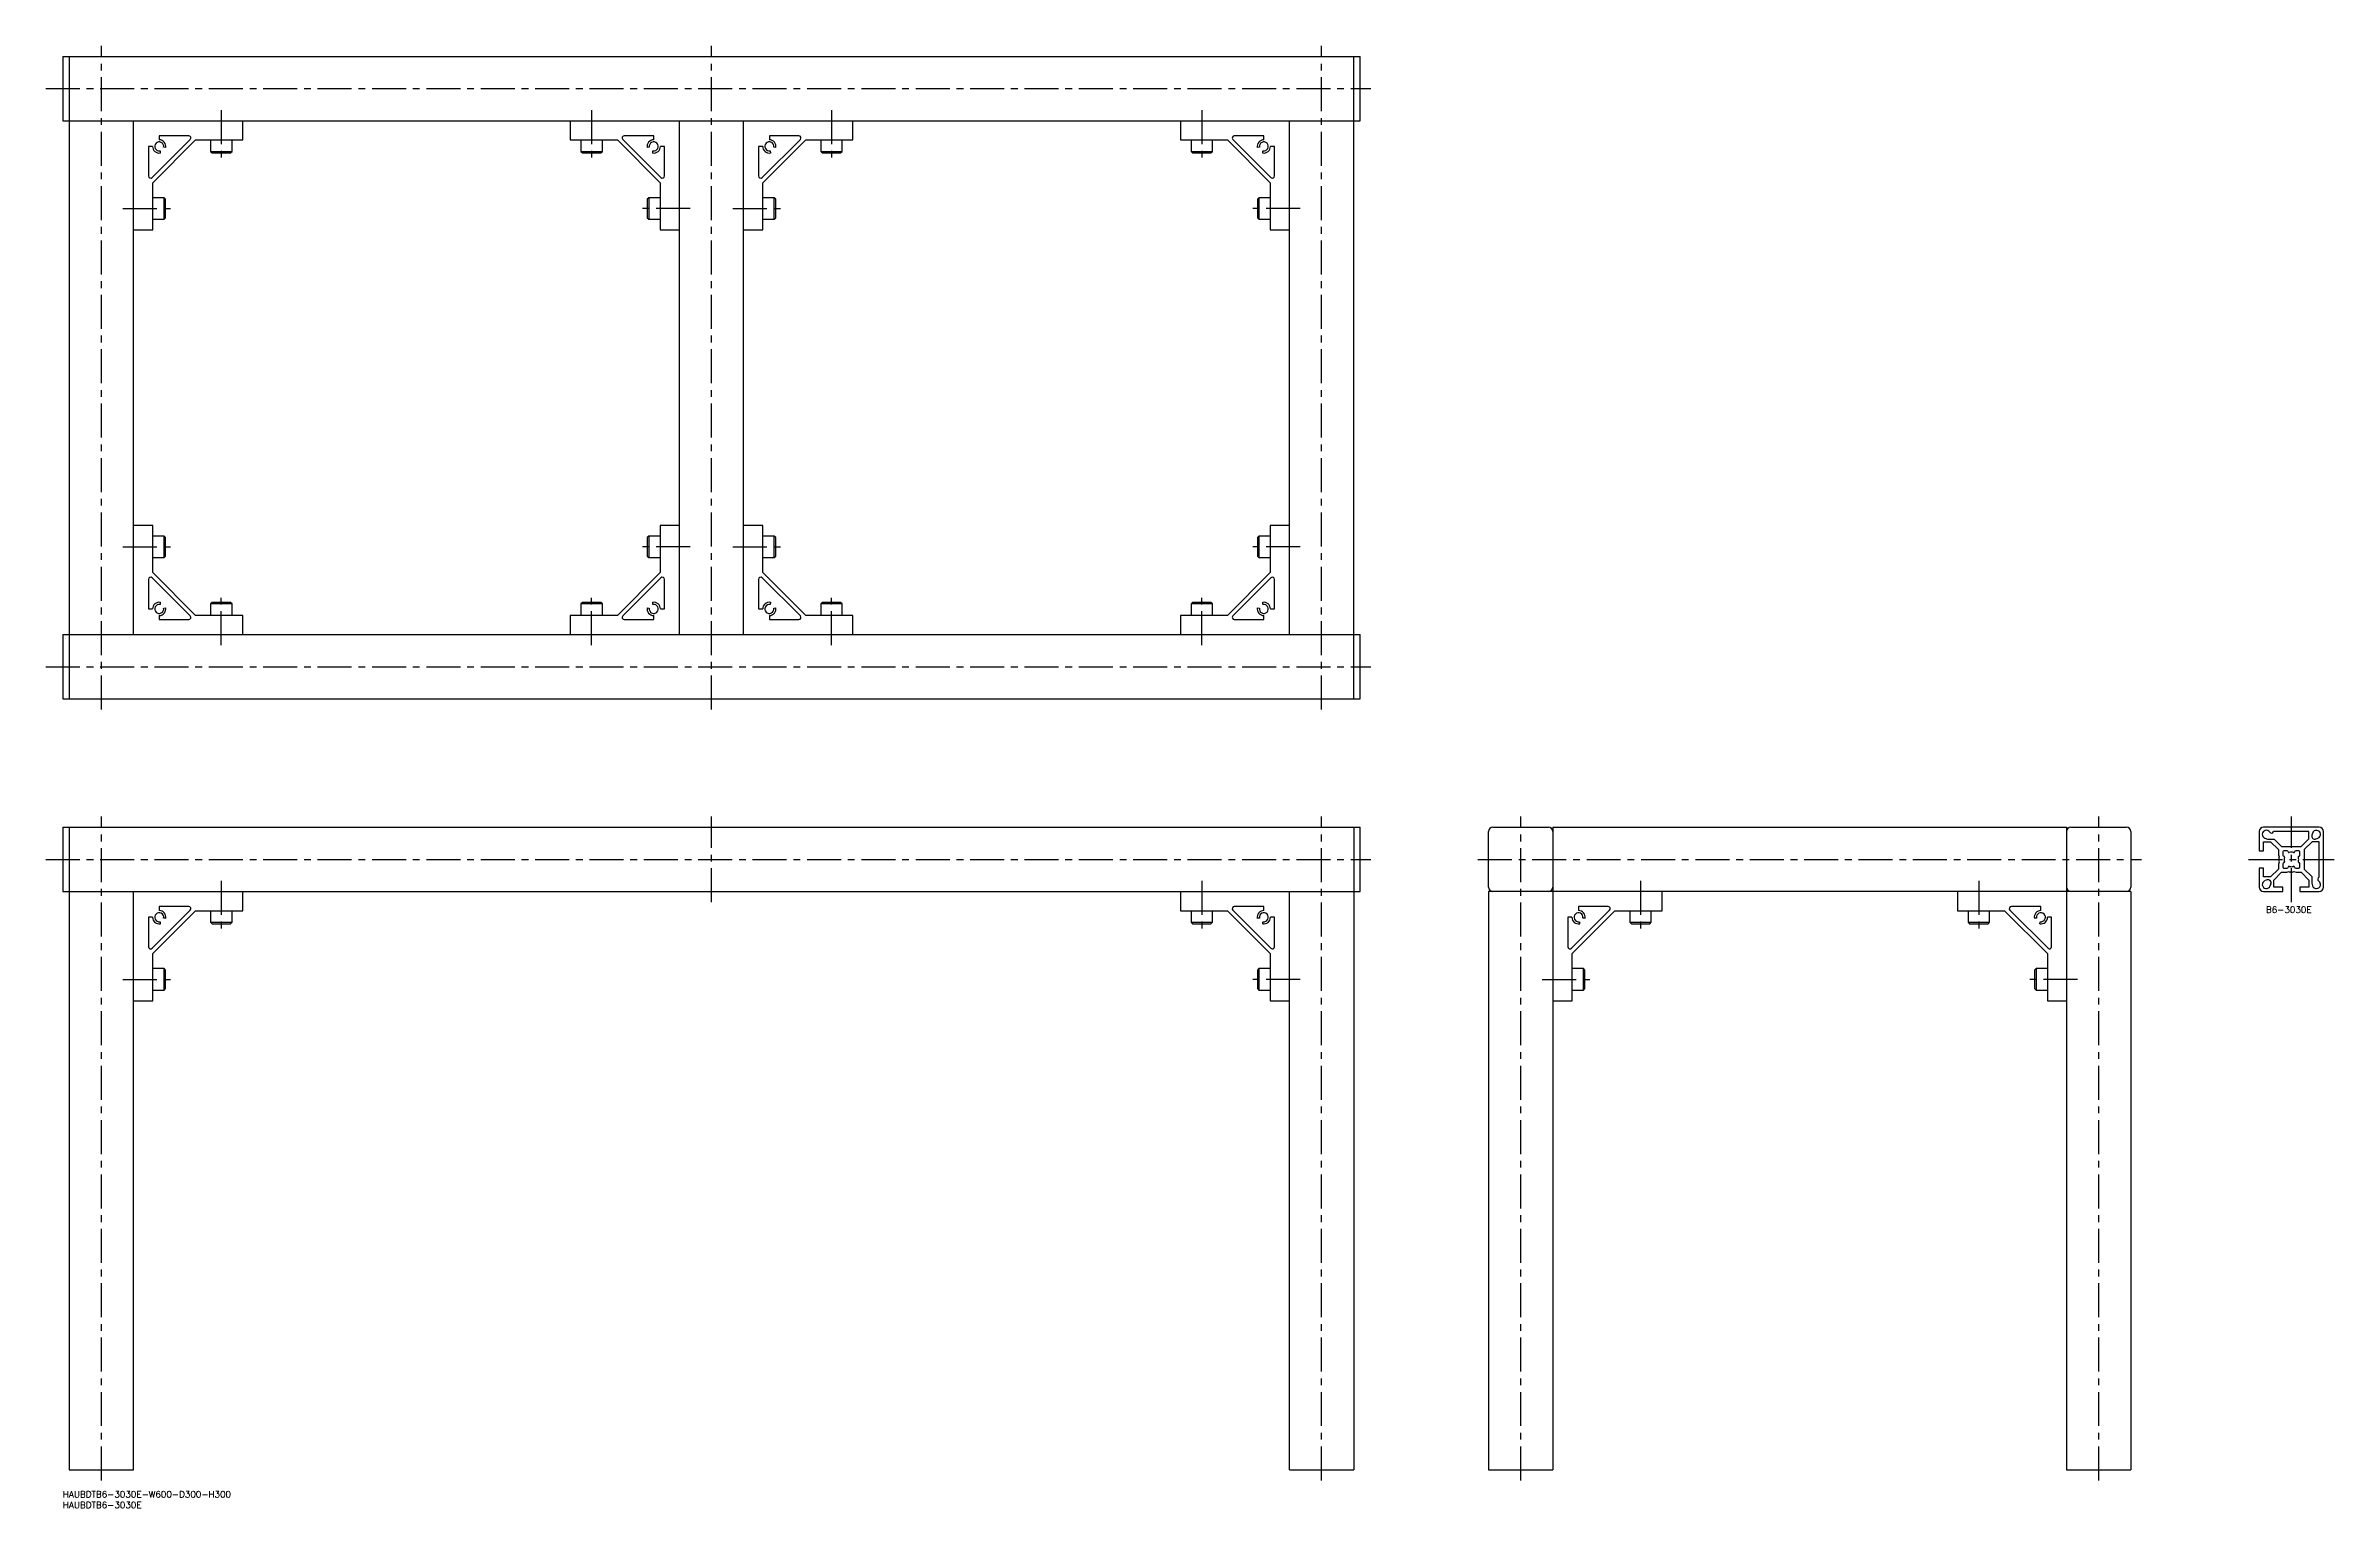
# Model space of a CAD drawing. Extents: x -8 to 1061, y -8 to 675.
import ezdxf

# ---------------------------------------------------------------- set-up
doc = ezdxf.new("R2010")
doc.units = 0
doc.header["$LTSCALE"] = 0.5
doc.linetypes.add('CENTER', pattern=[50.8, 31.75, -6.35, 6.35, -6.35])
for name, color, linetype in [('MSM_CENTER', 1, 'CENTER'), ('MSM_CONTINUOUS', 7, 'CONTINUOUS'), ('MSM_PART_NUMBER', 7, 'CONTINUOUS')]:
    doc.layers.add(name, color=color, linetype=linetype)
doc.styles.get("Standard").update_dxf_attribs({"font": 'txt.shx', "height": 3, "bigfont": 'bigfont.shx'})

# ---------------------------------------------------------------- blocks, each defined once
blk = doc.blocks.new('*U8')
at = {"layer": 'MSM_PART_NUMBER'}
blk.add_text('HAUBDTB6-3030E-W600-D300-H300', height=3, dxfattribs=at).set_placement((0, -3))
blk = doc.blocks.new('*U9')
at = {"layer": 'MSM_PART_NUMBER'}
blk.add_text('HAUBDTB6-3030E', height=3, dxfattribs=at).set_placement((0, -8))
blk = doc.blocks.new('*U10')
at = {"layer": 'MSM_PART_NUMBER'}
blk.add_text('B6-3030E', height=3, dxfattribs=at).set_placement((1029.1, 270))

msp = doc.modelspace()

# ---------------------------------------------------------------- linework, layer by layer
at = {"layer": 'MSM_CENTER'}
for p, q in [((18, 365), (18, 675)), ((303, 365), (303, 675)), ((588, 365), (588, 675)), ((-8, 655), (611, 655)), ((74, 645), (74, 620)), ((247, 645), (247, 620)), ((359, 645), (359, 620)), ((532, 645), (532, 620)), ((28, 599), (53, 599)), ((293, 599), (268, 599)), ((313, 599), (338, 599)), ((578, 599), (553, 599)), ((28, 441), (53, 441)), ((293, 441), (268, 441)), ((313, 441), (338, 441)), ((578, 441), (553, 441)), ((74, 395), (74, 420)), ((247, 395), (247, 420)), ((359, 395), (359, 420)), ((532, 395), (532, 420)), ((-8, 385), (611, 385)), ((18, 5), (18, 315)), ((303, 275), (303, 315)), ((588, 5), (588, 315)), ((681, 5), (681, 315)), ((951, 5), (951, 315)), ((1041, 275), (1041, 315)), ((-8, 295), (611, 295)), ((661, 295), (971, 295)), ((1021, 295), (1061, 295)), ((74, 285), (74, 260)), ((532, 285), (532, 260)), ((737, 285), (737, 260)), ((895, 285), (895, 260)), ((28, 239), (53, 239)), ((578, 239), (553, 239)), ((691, 239), (716, 239)), ((941, 239), (916, 239))]:
    msp.add_line(p, q, dxfattribs=at)
at = {"layer": 'MSM_CONTINUOUS'}
for p, q in [((0, 670), (606, 670)), ((0, 670), (0, 640)), ((3, 670), (3, 370)), ((603, 370), (603, 670)), ((606, 640), (606, 670)), ((0, 640), (606, 640)), ((33, 400), (33, 640)), ((41.7, 613.5), (59.5, 631.3)), ((42, 611), (62, 631)), ((45, 633), (45, 631.1)), ((58.8, 633), (45, 633)), ((62, 631), (84, 631)), ((69, 631), (69, 625.7)), ((79, 625.7), (79, 631)), ((84, 631), (84, 640)), ((237, 640), (237, 631)), ((237, 631), (259, 631)), ((242, 631), (242, 625.7)), ((252, 625.7), (252, 631)), ((259, 631), (279, 611)), ((261.5, 631.3), (279.3, 613.5)), ((276, 633), (262.2, 633)), ((276, 631.1), (276, 633)), ((288, 400), (288, 640)), ((318, 400), (318, 640)), ((326.7, 613.5), (344.5, 631.3)), ((327, 611), (347, 631)), ((330, 633), (330, 631.1)), ((343.8, 633), (330, 633)), ((347, 631), (369, 631)), ((354, 631), (354, 625.7)), ((364, 625.7), (364, 631)), ((369, 631), (369, 640)), ((522, 640), (522, 631)), ((522, 631), (544, 631)), ((527, 631), (527, 625.7)), ((537, 625.7), (537, 631)), ((544, 631), (564, 611)), ((546.5, 631.3), (564.3, 613.5)), ((561, 633), (547.2, 633)), ((561, 631.1), (561, 633)), ((573, 400), (573, 640)), ((40, 628), (40, 614.2)), ((41.9, 628), (40, 628)), ((45.4, 625.9), (45.5, 624.9)), ((48.1, 627.5), (47.1, 627.6)), ((69, 625.7), (69.7, 625)), ((69, 625.7), (79, 625.7)), ((69.7, 625), (78.3, 625)), ((78.3, 625), (79, 625.7)), ((242, 625.7), (242.7, 625)), ((242, 625.7), (252, 625.7)), ((242.7, 625), (251.3, 625)), ((251.3, 625), (252, 625.7)), ((273.9, 627.6), (272.9, 627.5)), ((275.5, 624.9), (275.6, 625.9)), ((281, 628), (279.1, 628)), ((281, 614.2), (281, 628)), ((325, 628), (325, 614.2)), ((326.9, 628), (325, 628)), ((330.4, 625.9), (330.5, 624.9)), ((333.1, 627.5), (332.1, 627.6)), ((354, 625.7), (354.7, 625)), ((354, 625.7), (364, 625.7)), ((354.7, 625), (363.3, 625)), ((363.3, 625), (364, 625.7)), ((527, 625.7), (527.7, 625)), ((527, 625.7), (537, 625.7)), ((527.7, 625), (536.3, 625)), ((536.3, 625), (537, 625.7)), ((558.9, 627.6), (557.9, 627.5)), ((560.5, 624.9), (560.6, 625.9)), ((566, 628), (564.1, 628)), ((566, 614.2), (566, 628)), ((42, 589), (42, 611)), ((279, 611), (279, 589)), ((327, 589), (327, 611)), ((564, 611), (564, 589)), ((47.3, 604), (42, 604)), ((48, 603.3), (47.3, 604)), ((47.3, 594), (47.3, 604)), ((48, 594.7), (48, 603.3)), ((273.7, 604), (273, 603.3)), ((273, 603.3), (273, 594.7)), ((279, 604), (273.7, 604)), ((273.7, 604), (273.7, 594)), ((332.3, 604), (327, 604)), ((333, 603.3), (332.3, 604)), ((332.3, 594), (332.3, 604)), ((333, 594.7), (333, 603.3)), ((558.7, 604), (558, 603.3)), ((558, 603.3), (558, 594.7)), ((564, 604), (558.7, 604)), ((558.7, 604), (558.7, 594)), ((33, 589), (42, 589)), ((42, 594), (47.3, 594)), ((47.3, 594), (48, 594.7)), ((273, 594.7), (273.7, 594)), ((273.7, 594), (279, 594)), ((279, 589), (288, 589)), ((318, 589), (327, 589)), ((327, 594), (332.3, 594)), ((332.3, 594), (333, 594.7)), ((558, 594.7), (558.7, 594)), ((558.7, 594), (564, 594)), ((564, 589), (573, 589)), ((42, 451), (33, 451)), ((42, 429), (42, 451)), ((279, 451), (279, 429)), ((288, 451), (279, 451)), ((327, 451), (318, 451)), ((327, 429), (327, 451)), ((564, 451), (564, 429)), ((573, 451), (564, 451)), ((47.3, 446), (42, 446)), ((48, 445.3), (47.3, 446)), ((47.3, 436), (47.3, 446)), ((48, 436.7), (48, 445.3)), ((273.7, 446), (273, 445.3)), ((273, 445.3), (273, 436.7)), ((279, 446), (273.7, 446)), ((273.7, 446), (273.7, 436)), ((332.3, 446), (327, 446)), ((333, 445.3), (332.3, 446)), ((332.3, 436), (332.3, 446)), ((333, 436.7), (333, 445.3)), ((558.7, 446), (558, 445.3)), ((558, 445.3), (558, 436.7)), ((564, 446), (558.7, 446)), ((558.7, 446), (558.7, 436)), ((42, 436), (47.3, 436)), ((62, 409), (42, 429)), ((47.3, 436), (48, 436.7)), ((279, 429), (259, 409)), ((273, 436.7), (273.7, 436)), ((273.7, 436), (279, 436)), ((327, 436), (332.3, 436)), ((347, 409), (327, 429)), ((332.3, 436), (333, 436.7)), ((564, 429), (544, 409)), ((558, 436.7), (558.7, 436)), ((558.7, 436), (564, 436)), ((40, 425.8), (40, 412)), ((59.5, 408.7), (41.7, 426.5)), ((279.3, 426.5), (261.5, 408.7)), ((281, 412), (281, 425.8)), ((325, 425.8), (325, 412)), ((344.5, 408.7), (326.7, 426.5)), ((564.3, 426.5), (546.5, 408.7)), ((566, 412), (566, 425.8)), ((40, 412), (41.9, 412)), ((45, 408.9), (45, 407)), ((45, 407), (58.8, 407)), ((45.5, 415.1), (45.4, 414.1)), ((47.1, 412.4), (48.1, 412.5)), ((84, 409), (62, 409)), ((69.7, 415), (69, 414.3)), ((69, 414.3), (69, 409)), ((79, 414.3), (69, 414.3)), ((78.3, 415), (69.7, 415)), ((79, 414.3), (78.3, 415)), ((79, 409), (79, 414.3)), ((84, 400), (84, 409)), ((237, 409), (237, 400)), ((259, 409), (237, 409)), ((242.7, 415), (242, 414.3)), ((242, 414.3), (242, 409)), ((252, 414.3), (242, 414.3)), ((251.3, 415), (242.7, 415)), ((252, 414.3), (251.3, 415)), ((252, 409), (252, 414.3)), ((262.2, 407), (276, 407)), ((272.9, 412.5), (273.9, 412.4)), ((275.6, 414.1), (275.5, 415.1)), ((276, 407), (276, 408.9)), ((279.1, 412), (281, 412)), ((325, 412), (326.9, 412)), ((330, 408.9), (330, 407)), ((330, 407), (343.8, 407)), ((330.5, 415.1), (330.4, 414.1)), ((332.1, 412.4), (333.1, 412.5)), ((369, 409), (347, 409)), ((354.7, 415), (354, 414.3)), ((354, 414.3), (354, 409)), ((364, 414.3), (354, 414.3)), ((363.3, 415), (354.7, 415)), ((364, 414.3), (363.3, 415)), ((364, 409), (364, 414.3)), ((369, 400), (369, 409)), ((522, 409), (522, 400)), ((544, 409), (522, 409)), ((527.7, 415), (527, 414.3)), ((527, 414.3), (527, 409)), ((537, 414.3), (527, 414.3)), ((536.3, 415), (527.7, 415)), ((537, 414.3), (536.3, 415)), ((537, 409), (537, 414.3)), ((547.2, 407), (561, 407)), ((557.9, 412.5), (558.9, 412.4)), ((560.6, 414.1), (560.5, 415.1)), ((561, 407), (561, 408.9)), ((564.1, 412), (566, 412)), ((0, 400), (606, 400)), ((0, 400), (0, 370)), ((606, 370), (606, 400)), ((0, 370), (606, 370)), ((0, 310), (606, 310)), ((0, 310), (0, 280)), ((3, 310), (3, 10)), ((603, 310), (603, 10)), ((606, 280), (606, 310)), ((666, 282), (666, 308)), ((668, 310), (694, 310)), ((696, 310), (696, 10)), ((696, 310), (936, 310)), ((936, 310), (936, 10)), ((938, 310), (964, 310)), ((966, 308), (966, 282)), ((1026, 308), (1026, 299)), ((1054, 310), (1028, 310)), ((1028, 299), (1028, 303.2)), ((1028, 303.2), (1031.3, 303.2)), ((1028.6, 304.9), (1029.9, 304.5)), ((1029.9, 304.5), (1033, 304.5)), ((1031.3, 303.2), (1035, 299.6)), ((1049.2, 308), (1032.6, 308)), ((1033, 304.5), (1036.4, 301)), ((1035, 299.6), (1035, 297.2)), ((1036.4, 301), (1045.6, 301)), ((1045.6, 301), (1049.2, 304.7)), ((1050.7, 303.2), (1047, 299.6)), ((1047, 299.6), (1047, 290.4)), ((1049.2, 304.7), (1049.2, 308)), ((1050.9, 307.3), (1050.5, 306.3)), ((1054, 303.2), (1050.7, 303.2)), ((1052.3, 304.5), (1053.3, 304.9)), ((1054, 286.6), (1054, 303.2)), ((1056, 282), (1056, 308)), ((1026, 299), (1028, 299)), ((1028, 291), (1026, 291)), ((1026, 291), (1026, 282)), ((1028, 286.8), (1028, 291)), ((1035, 290.4), (1031.3, 286.8)), ((1032.8, 285.3), (1036.4, 289)), ((1035, 297.2), (1035.3, 296.2)), ((1035.3, 293.8), (1035, 292.8)), ((1035, 292.8), (1035, 290.4)), ((1035.3, 296.2), (1035.1, 295.8)), ((1035.1, 295.3), (1035.3, 295)), ((1035.3, 295), (1035.1, 294.7)), ((1035.1, 294.2), (1035.3, 293.8)), ((1036.4, 289), (1038.8, 289)), ((1037, 298.5), (1037, 297)), ((1037, 293), (1037, 291.5)), ((1039, 299), (1037.5, 299)), ((1037.5, 291), (1039, 291)), ((1038.8, 289), (1039.8, 289.3)), ((1039.8, 289.3), (1040.2, 289.1)), ((1040.7, 289.1), (1041, 289.3)), ((1041, 289.3), (1041.3, 289.1)), ((1041.8, 289.1), (1042.2, 289.3)), ((1042.2, 289.3), (1043.2, 289)), ((1044.5, 299), (1043, 299)), ((1043, 291), (1044.5, 291)), ((1043.2, 289), (1045.6, 289)), ((1045, 297), (1045, 298.5)), ((1045, 291.5), (1045, 293)), ((1045.6, 289), (1049.2, 285.3)), ((1047, 290.4), (1050.5, 287)), ((0, 280), (606, 280)), ((33, 10), (33, 280)), ((84, 271), (84, 280)), ((522, 280), (522, 271)), ((573, 10), (573, 280)), ((966, 280), (666, 280)), ((666, 280), (666, 10)), ((747, 271), (747, 280)), ((885, 280), (885, 271)), ((966, 280), (966, 10)), ((1031.3, 286.8), (1028, 286.8)), ((1028, 280), (1037, 280)), ((1029.7, 285.5), (1028.7, 285.1)), ((1031.1, 282.7), (1031.5, 283.7)), ((1032.8, 282), (1032.8, 285.3)), ((1037, 282), (1032.8, 282)), ((1037, 280), (1037, 282)), ((1049.2, 282), (1045, 282)), ((1045, 282), (1045, 280)), ((1045, 280), (1054, 280)), ((1049.2, 285.3), (1049.2, 282)), ((1050.5, 287), (1050.5, 283.9)), ((1050.5, 283.9), (1050.9, 282.6)), ((40, 268), (40, 254.2)), ((41.9, 268), (40, 268)), ((41.7, 253.5), (59.5, 271.3)), ((42, 251), (62, 271)), ((45, 273), (45, 271.1)), ((58.8, 273), (45, 273)), ((48.1, 267.5), (47.1, 267.6)), ((62, 271), (84, 271)), ((69, 271), (69, 265.7)), ((79, 265.7), (79, 271)), ((522, 271), (544, 271)), ((527, 271), (527, 265.7)), ((537, 265.7), (537, 271)), ((544, 271), (564, 251)), ((546.5, 271.3), (564.3, 253.5)), ((561, 273), (547.2, 273)), ((558.9, 267.6), (557.9, 267.5)), ((561, 271.1), (561, 273)), ((566, 268), (564.1, 268)), ((566, 254.2), (566, 268)), ((703, 268), (703, 254.2)), ((704.9, 268), (703, 268)), ((704.7, 253.5), (722.5, 271.3)), ((705, 251), (725, 271)), ((708, 273), (708, 271.1)), ((721.8, 273), (708, 273)), ((711.1, 267.5), (710.1, 267.6)), ((725, 271), (747, 271)), ((732, 271), (732, 265.7)), ((742, 265.7), (742, 271)), ((885, 271), (907, 271)), ((890, 271), (890, 265.7)), ((900, 265.7), (900, 271)), ((907, 271), (927, 251)), ((909.5, 271.3), (927.3, 253.5)), ((924, 273), (910.2, 273)), ((921.9, 267.6), (920.9, 267.5)), ((924, 271.1), (924, 273)), ((929, 268), (927.1, 268)), ((929, 254.2), (929, 268)), ((45.4, 265.9), (45.5, 264.9)), ((69, 265.7), (69.7, 265)), ((69, 265.7), (79, 265.7)), ((69.7, 265), (78.3, 265)), ((78.3, 265), (79, 265.7)), ((527, 265.7), (527.7, 265)), ((527, 265.7), (537, 265.7)), ((527.7, 265), (536.3, 265)), ((536.3, 265), (537, 265.7)), ((560.5, 264.9), (560.6, 265.9)), ((708.4, 265.9), (708.5, 264.9)), ((732, 265.7), (732.7, 265)), ((732, 265.7), (742, 265.7)), ((732.7, 265), (741.3, 265)), ((741.3, 265), (742, 265.7)), ((890, 265.7), (890.7, 265)), ((890, 265.7), (900, 265.7)), ((890.7, 265), (899.3, 265)), ((899.3, 265), (900, 265.7)), ((923.5, 264.9), (923.6, 265.9)), ((42, 229), (42, 251)), ((564, 251), (564, 229)), ((705, 229), (705, 251)), ((927, 251), (927, 229)), ((47.3, 244), (42, 244)), ((48, 243.3), (47.3, 244)), ((47.3, 234), (47.3, 244)), ((48, 234.7), (48, 243.3)), ((558.7, 244), (558, 243.3)), ((558, 243.3), (558, 234.7)), ((564, 244), (558.7, 244)), ((558.7, 244), (558.7, 234)), ((710.3, 244), (705, 244)), ((711, 243.3), (710.3, 244)), ((710.3, 234), (710.3, 244)), ((711, 234.7), (711, 243.3)), ((921.7, 244), (921, 243.3)), ((921, 243.3), (921, 234.7)), ((927, 244), (921.7, 244)), ((921.7, 244), (921.7, 234)), ((33, 229), (42, 229)), ((42, 234), (47.3, 234)), ((47.3, 234), (48, 234.7)), ((558, 234.7), (558.7, 234)), ((558.7, 234), (564, 234)), ((564, 229), (573, 229)), ((696, 229), (705, 229)), ((705, 234), (710.3, 234)), ((710.3, 234), (711, 234.7)), ((921, 234.7), (921.7, 234)), ((921.7, 234), (927, 234)), ((927, 229), (936, 229)), ((3, 10), (33, 10)), ((573, 10), (603, 10)), ((666, 10), (696, 10)), ((936, 10), (966, 10))]:
    msp.add_line(p, q, dxfattribs=at)
for centre, radius, start, end in [((45, 628), 3.1, 350, 90), ((58.8, 632), 1, 315, 90), ((262.2, 632), 1, 90, 225), ((276, 628), 3.1, 90, 190), ((330, 628), 3.1, 350, 90), ((343.8, 632), 1, 315, 90), ((547.2, 632), 1, 90, 225), ((561, 628), 3.1, 90, 190), ((45, 628), 3.1, 180, 280), ((45, 628), 2.1, 350, 280), ((276, 628), 2.1, 260, 190), ((276, 628), 3.1, 260, 0), ((330, 628), 3.1, 180, 280), ((330, 628), 2.1, 350, 280), ((561, 628), 2.1, 260, 190), ((561, 628), 3.1, 260, 0), ((41, 614.2), 1, 180, 315), ((280, 614.2), 1, 225, 0), ((326, 614.2), 1, 180, 315), ((565, 614.2), 1, 225, 0), ((41, 425.8), 1, 45, 180), ((280, 425.8), 1, 0, 135), ((326, 425.8), 1, 45, 180), ((565, 425.8), 1, 0, 135), ((45, 412), 3.1, 80, 180), ((45, 412), 2.1, 80, 10), ((45, 412), 3.1, 270, 10), ((58.8, 408), 1, 270, 45), ((262.2, 408), 1, 135, 270), ((276, 412), 3.1, 170, 270), ((276, 412), 2.1, 170, 100), ((276, 412), 3.1, 0, 100), ((330, 412), 3.1, 80, 180), ((330, 412), 2.1, 80, 10), ((330, 412), 3.1, 270, 10), ((343.8, 408), 1, 270, 45), ((547.2, 408), 1, 135, 270), ((561, 412), 3.1, 170, 270), ((561, 412), 2.1, 170, 100), ((561, 412), 3.1, 0, 100), ((668, 308), 2, 90, 180), ((694, 308), 2, 0, 90), ((938, 308), 2, 90, 180), ((964, 308), 2, 0, 90), ((1028, 308), 2, 90, 180), ((1029.3, 306.7), 1.9, 34.1484, 249.611), ((1031.7, 308.3), 1, 214.1484, 340.8597), ((1051.9, 305.9), 1.4, 160, 290), ((1052.7, 306.7), 1.9, 290.0001, 159.9999), ((1054, 308), 2, 0, 90), ((1035.6, 295.5), 0.5, 156.206, 210), ((1035.6, 294.5), 0.5, 150, 203.794), ((1037.5, 298.5), 0.5, 90, 180), ((1037.5, 297), 0.5, 180, 261.4216), ((1037.5, 293), 0.5, 98.5784, 180), ((1037.5, 291.5), 0.5, 180, 270), ((1037.4, 296.1), 0.4, 343.0149, 81.4216), ((1037.4, 293.9), 0.4, 278.5784, 16.9851), ((1041, 295), 3.4, 163.0149, 196.9851), ((1039, 298.5), 0.5, 8.5784, 90), ((1039, 291.5), 0.5, 270, 351.4216), ((1039.9, 298.6), 0.4, 188.5784, 286.9851), ((1039.9, 291.4), 0.4, 73.0149, 171.4216), ((1041, 295), 3.4, 73.0149, 106.9851), ((1041, 295), 3.4, 253.0149, 286.9851), ((1040.5, 289.6), 0.5, 246.206, 300), ((1041.5, 289.6), 0.5, 240, 293.794), ((1042.1, 298.6), 0.4, 253.0149, 351.4216), ((1042.1, 291.4), 0.4, 8.5784, 106.9851), ((1043, 298.5), 0.5, 90, 171.4216), ((1043, 291.5), 0.5, 188.5784, 270), ((1044.6, 296.1), 0.4, 98.5784, 196.9851), ((1044.6, 293.9), 0.4, 163.0149, 261.4216), ((1041, 295), 3.4, 343.0149, 16.9851), ((1044.5, 298.5), 0.5, 0, 90), ((1044.5, 291.5), 0.5, 270, 0), ((1044.5, 297), 0.5, 278.5784, 0), ((1044.5, 293), 0.5, 0, 81.4216), ((668, 282), 2, 180, 270), ((694, 282), 2, 270, 0), ((938, 282), 2, 180, 270), ((964, 282), 2, 270, 0), ((1028, 282), 2, 180, 270), ((1029.3, 283.3), 1.9, 110.0001, 339.9999), ((1030.1, 284.1), 1.4, 340, 110), ((1052.7, 283.3), 1.9, 200.389, 55.8516), ((1054.3, 285.7), 1, 109.1403, 235.8516), ((1054, 282), 2, 270, 0), ((45, 268), 3.1, 180, 280), ((45, 268), 2.1, 350, 280), ((45, 268), 3.1, 350, 90), ((58.8, 272), 1, 315, 90), ((547.2, 272), 1, 90, 225), ((561, 268), 3.1, 90, 190), ((561, 268), 2.1, 260, 190), ((561, 268), 3.1, 260, 0), ((708, 268), 3.1, 180, 280), ((708, 268), 2.1, 350, 280), ((708, 268), 3.1, 350, 90), ((721.8, 272), 1, 315, 90), ((910.2, 272), 1, 90, 225), ((924, 268), 3.1, 90, 190), ((924, 268), 2.1, 260, 190), ((924, 268), 3.1, 260, 0), ((41, 254.2), 1, 180, 315), ((565, 254.2), 1, 225, 0), ((704, 254.2), 1, 180, 315), ((928, 254.2), 1, 225, 0)]:
    msp.add_arc(centre, radius, start, end, dxfattribs=at)

# ---------------------------------------------------------------- block references
for name in ['*U10', '*U8', '*U9']:
    msp.add_blockref(name, (0, 0), dxfattribs=at)

doc.saveas('drawing.dxf')
